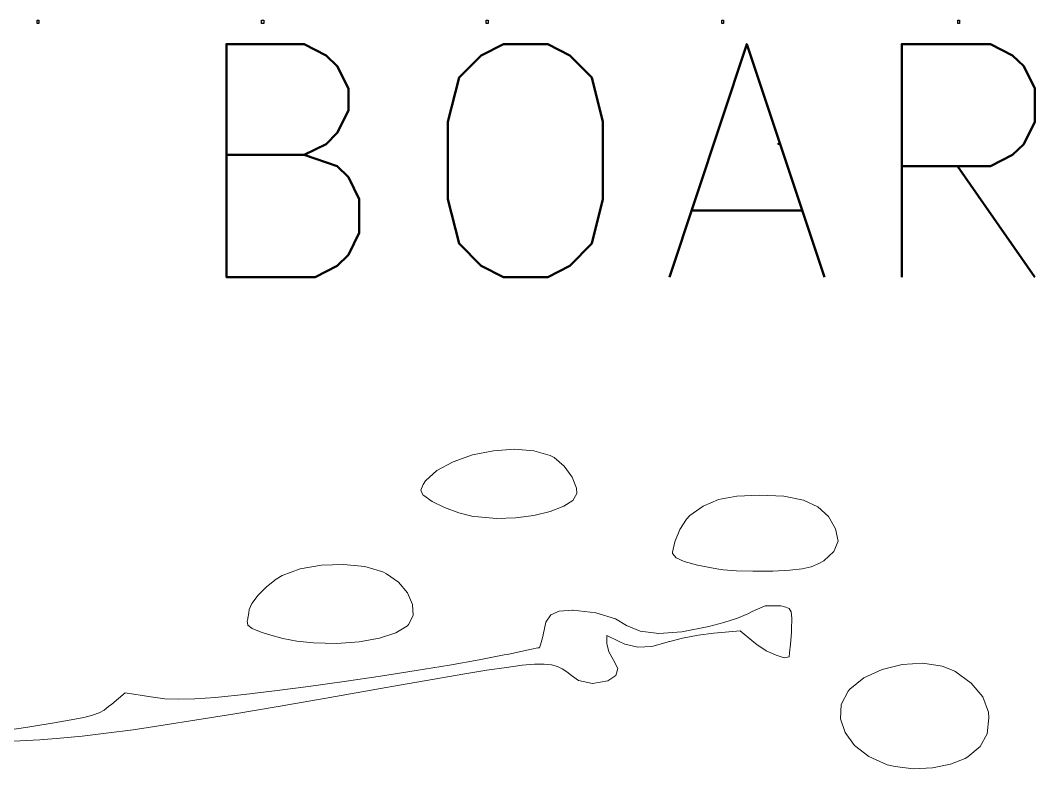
# Model space of a CAD drawing. Header units: millimetres. Extents: x -139 to 75, y -28 to 93.
# Drawn here: x -119.56 to -110.83, y -19.6 to -13.17 of the extents above; entities that cross this region are included whole.
import ezdxf

# ---------------------------------------------------------------- set-up
doc = ezdxf.new("R2010")
doc.units = ezdxf.units.MM
doc.header["$MEASUREMENT"] = 0
doc.header["$XCLIPFRAME"] = 0
doc.layers.add('Layer 1', color=7, linetype='Continuous')
picture_1 = doc.add_image_def('image104.jpg', size_in_pixel=(82, 144))
picture_2 = doc.add_image_def('image105.jpg', size_in_pixel=(96, 144))
picture_3 = doc.add_image_def('image106.jpg', size_in_pixel=(96, 144))
picture_4 = doc.add_image_def('image107.jpg', size_in_pixel=(47, 68))
picture_5 = doc.add_image_def('image108.jpg', size_in_pixel=(82, 144))
picture_6 = doc.add_image_def('image109.jpg', size_in_pixel=(82, 144))

msp = doc.modelspace()

# ---------------------------------------------------------------- linework, layer by layer
at = {"layer": 'Layer 1', "color": 136, "lineweight": 50}
for points, knots in [([(-117.1142, -14.3249), (-117.1142, -14.3249), (-116.8297, -14.4214), (-116.8297, -14.4214), (-116.8297, -14.4214), (-116.8297, -14.4214), (-116.7332, -14.5154), (-116.7332, -14.5154), (-116.7332, -14.5154), (-116.7332, -14.5154), (-116.6392, -14.7059), (-116.6392, -14.7059), (-116.6392, -14.7059), (-116.6392, -14.7059), (-116.6392, -14.9929), (-116.6392, -14.9929), (-116.6392, -14.9929), (-116.6392, -14.9929), (-116.7332, -15.1834), (-116.7332, -15.1834), (-116.7332, -15.1834), (-116.7332, -15.1834), (-116.8297, -15.2774), (-116.8297, -15.2774), (-116.8297, -15.2774), (-116.8297, -15.2774), (-117.0202, -15.3739), (-117.0202, -15.3739), (-117.0202, -15.3739), (-117.0202, -15.3739), (-117.7822, -15.3739), (-117.7822, -15.3739), (-117.7822, -15.3739), (-117.7822, -15.3739), (-117.7822, -13.3724), (-117.7822, -13.3724), (-117.7822, -13.3724), (-117.7822, -13.3724), (-117.1142, -13.3724), (-117.1142, -13.3724), (-117.1142, -13.3724), (-117.1142, -13.3724), (-116.9237, -13.4689), (-116.9237, -13.4689), (-116.9237, -13.4689), (-116.9237, -13.4689), (-116.8297, -13.5629), (-116.8297, -13.5629), (-116.8297, -13.5629), (-116.8297, -13.5629), (-116.7332, -13.7534), (-116.7332, -13.7534), (-116.7332, -13.7534), (-116.7332, -13.7534), (-116.7332, -13.9439), (-116.7332, -13.9439), (-116.7332, -13.9439), (-116.7332, -13.9439), (-116.8297, -14.1344), (-116.8297, -14.1344), (-116.8297, -14.1344), (-116.8297, -14.1344), (-116.9237, -14.2309), (-116.9237, -14.2309), (-116.9237, -14.2309), (-116.9237, -14.2309), (-117.1142, -14.3249), (-117.1142, -14.3249), (-117.1142, -14.3249), (-117.1142, -14.3249), (-117.7822, -14.3249), (-117.7822, -14.3249)], [0, 0, 0, 0, 0.052632, 0.052632, 0.052632, 0.052632, 0.105263, 0.105263, 0.105263, 0.105263, 0.157895, 0.157895, 0.157895, 0.157895, 0.210526, 0.210526, 0.210526, 0.210526, 0.263158, 0.263158, 0.263158, 0.263158, 0.315789, 0.315789, 0.315789, 0.315789, 0.368421, 0.368421, 0.368421, 0.368421, 0.421053, 0.421053, 0.421053, 0.421053, 0.473684, 0.473684, 0.473684, 0.473684, 0.526316, 0.526316, 0.526316, 0.526316, 0.578947, 0.578947, 0.578947, 0.578947, 0.631579, 0.631579, 0.631579, 0.631579, 0.684211, 0.684211, 0.684211, 0.684211, 0.736842, 0.736842, 0.736842, 0.736842, 0.789474, 0.789474, 0.789474, 0.789474, 0.842105, 0.842105, 0.842105, 0.842105, 0.894737, 0.894737, 0.894737, 0.894737, 1, 1, 1, 1]), ([(-115.3997, -13.3724), (-115.3997, -13.3724), (-115.0187, -13.3724), (-115.0187, -13.3724), (-115.0187, -13.3724), (-115.0187, -13.3724), (-114.8282, -13.4689), (-114.8282, -13.4689), (-114.8282, -13.4689), (-114.8282, -13.4689), (-114.6403, -13.6594), (-114.6403, -13.6594), (-114.6403, -13.6594), (-114.6403, -13.6594), (-114.5437, -14.0404), (-114.5437, -14.0404), (-114.5437, -14.0404), (-114.5437, -14.0404), (-114.5437, -14.7059), (-114.5437, -14.7059), (-114.5437, -14.7059), (-114.5437, -14.7059), (-114.6403, -15.0869), (-114.6403, -15.0869), (-114.6403, -15.0869), (-114.6403, -15.0869), (-114.8282, -15.2774), (-114.8282, -15.2774), (-114.8282, -15.2774), (-114.8282, -15.2774), (-115.0187, -15.3739), (-115.0187, -15.3739), (-115.0187, -15.3739), (-115.0187, -15.3739), (-115.3997, -15.3739), (-115.3997, -15.3739), (-115.3997, -15.3739), (-115.3997, -15.3739), (-115.5902, -15.2774), (-115.5902, -15.2774), (-115.5902, -15.2774), (-115.5902, -15.2774), (-115.7807, -15.0869), (-115.7807, -15.0869), (-115.7807, -15.0869), (-115.7807, -15.0869), (-115.8772, -14.7059), (-115.8772, -14.7059), (-115.8772, -14.7059), (-115.8772, -14.7059), (-115.8772, -14.0404), (-115.8772, -14.0404), (-115.8772, -14.0404), (-115.8772, -14.0404), (-115.7807, -13.6594), (-115.7807, -13.6594), (-115.7807, -13.6594), (-115.7807, -13.6594), (-115.5902, -13.4689), (-115.5902, -13.4689), (-115.5902, -13.4689), (-115.5902, -13.4689), (-115.3997, -13.3724), (-115.3997, -13.3724)], [0, 0, 0, 0, 0.058824, 0.058824, 0.058824, 0.058824, 0.117647, 0.117647, 0.117647, 0.117647, 0.176471, 0.176471, 0.176471, 0.176471, 0.235294, 0.235294, 0.235294, 0.235294, 0.294118, 0.294118, 0.294118, 0.294118, 0.352941, 0.352941, 0.352941, 0.352941, 0.411765, 0.411765, 0.411765, 0.411765, 0.470588, 0.470588, 0.470588, 0.470588, 0.529412, 0.529412, 0.529412, 0.529412, 0.588235, 0.588235, 0.588235, 0.588235, 0.647059, 0.647059, 0.647059, 0.647059, 0.705882, 0.705882, 0.705882, 0.705882, 0.764706, 0.764706, 0.764706, 0.764706, 0.823529, 0.823529, 0.823529, 0.823529, 0.882353, 0.882353, 0.882353, 0.882353, 1, 1, 1, 1]), ([(-113.9722, -15.3739), (-113.9722, -15.3739), (-113.3068, -13.3724), (-113.3068, -13.3724), (-113.3068, -13.3724), (-113.3068, -13.3724), (-112.6387, -15.3739), (-112.6387, -15.3739)], [0, 0, 0, 0, 0.333333, 0.333333, 0.333333, 0.333333, 1, 1, 1, 1]), ([(-111.9734, -15.3739), (-111.9734, -15.3739), (-111.9734, -13.3724), (-111.9734, -13.3724), (-111.9734, -13.3724), (-111.9734, -13.3724), (-111.2114, -13.3724), (-111.2114, -13.3724), (-111.2114, -13.3724), (-111.2114, -13.3724), (-111.0209, -13.4689), (-111.0209, -13.4689), (-111.0209, -13.4689), (-111.0209, -13.4689), (-110.9243, -13.5629), (-110.9243, -13.5629), (-110.9243, -13.5629), (-110.9243, -13.5629), (-110.8304, -13.7534), (-110.8304, -13.7534), (-110.8304, -13.7534), (-110.8304, -13.7534), (-110.8304, -14.0404), (-110.8304, -14.0404), (-110.8304, -14.0404), (-110.8304, -14.0404), (-110.9243, -14.2309), (-110.9243, -14.2309), (-110.9243, -14.2309), (-110.9243, -14.2309), (-111.0209, -14.3249), (-111.0209, -14.3249), (-111.0209, -14.3249), (-111.0209, -14.3249), (-111.2114, -14.4214), (-111.2114, -14.4214), (-111.2114, -14.4214), (-111.2114, -14.4214), (-111.9734, -14.4214), (-111.9734, -14.4214)], [0, 0, 0, 0, 0.090909, 0.090909, 0.090909, 0.090909, 0.181818, 0.181818, 0.181818, 0.181818, 0.272727, 0.272727, 0.272727, 0.272727, 0.363636, 0.363636, 0.363636, 0.363636, 0.454545, 0.454545, 0.454545, 0.454545, 0.545455, 0.545455, 0.545455, 0.545455, 0.636364, 0.636364, 0.636364, 0.636364, 0.727273, 0.727273, 0.727273, 0.727273, 0.818182, 0.818182, 0.818182, 0.818182, 1, 1, 1, 1]), ([(-117.1142, -14.3249), (-117.1142, -14.3249), (-117.1142, -14.3249), (-117.1142, -14.3249), (-117.1142, -14.3249), (-117.1142, -14.3249), (-117.1142, -14.3249), (-117.1142, -14.3249)], [0, 0, 0, 0, 0.333333, 0.333333, 0.333333, 0.333333, 1, 1, 1, 1]), ([(-113.7817, -14.8024), (-113.7817, -14.8024), (-113.7817, -14.8024), (-113.7817, -14.8024), (-113.7817, -14.8024), (-113.7817, -14.8024), (-113.7817, -14.8024), (-113.7817, -14.8024)], [0, 0, 0, 0, 0.333333, 0.333333, 0.333333, 0.333333, 1, 1, 1, 1]), ([(-113.9722, -15.3739), (-113.9722, -15.3739), (-113.9722, -15.3739), (-113.9722, -15.3739), (-113.9722, -15.3739), (-113.9722, -15.3739), (-113.9722, -15.3739), (-113.9722, -15.3739)], [0, 0, 0, 0, 0.333333, 0.333333, 0.333333, 0.333333, 1, 1, 1, 1]), ([(-111.9734, -15.3739), (-111.9734, -15.3739), (-111.9734, -15.3739), (-111.9734, -15.3739), (-111.9734, -15.3739), (-111.9734, -15.3739), (-111.9734, -15.3739), (-111.9734, -15.3739)], [0, 0, 0, 0, 0.333333, 0.333333, 0.333333, 0.333333, 1, 1, 1, 1]), ([(-110.8304, -15.3739), (-110.8304, -15.3739), (-110.8304, -15.3739), (-110.8304, -15.3739), (-110.8304, -15.3739), (-110.8304, -15.3739), (-110.8304, -15.3739), (-110.8304, -15.3739)], [0, 0, 0, 0, 0.333333, 0.333333, 0.333333, 0.333333, 1, 1, 1, 1])]:
    msp.add_open_spline(points, degree=3, knots=knots, dxfattribs=at)
for points in [[(-110.8304, -15.3739), (-110.8304, -15.3739), (-111.4958, -14.4214), (-111.4958, -14.4214)], [(-113.7817, -14.8024), (-113.7817, -14.8024), (-112.8292, -14.8024), (-112.8292, -14.8024)]]:
    msp.add_open_spline(points, degree=3, dxfattribs=at)
at = {"layer": 'Layer 1', "color": 136, "lineweight": 0}
for points, knots in [([(-115.1381, -16.8674), (-115.1381, -16.8674), (-114.9984, -16.9081), (-114.9984, -16.9081), (-114.9984, -16.9081), (-114.9984, -16.9081), (-114.9628, -16.9258), (-114.9628, -16.9258), (-114.9628, -16.9258), (-114.9628, -16.9258), (-114.8765, -16.9995), (-114.8765, -16.9995), (-114.8765, -16.9995), (-114.8765, -16.9995), (-114.8079, -17.0935), (-114.8079, -17.0935), (-114.8079, -17.0935), (-114.8079, -17.0935), (-114.7723, -17.19), (-114.7723, -17.19), (-114.7723, -17.19), (-114.7723, -17.19), (-114.7698, -17.2357), (-114.7698, -17.2357), (-114.7698, -17.2357), (-114.7698, -17.2357), (-114.8028, -17.2941), (-114.8028, -17.2941), (-114.8028, -17.2941), (-114.8028, -17.2941), (-114.8816, -17.3449), (-114.8816, -17.3449), (-114.8816, -17.3449), (-114.8816, -17.3449), (-114.9984, -17.3907), (-114.9984, -17.3907), (-114.9984, -17.3907), (-114.9984, -17.3907), (-115.1381, -17.4237), (-115.1381, -17.4237), (-115.1381, -17.4237), (-115.1381, -17.4237), (-115.2956, -17.444), (-115.2956, -17.444), (-115.2956, -17.444), (-115.2956, -17.444), (-115.4607, -17.4491), (-115.4607, -17.4491), (-115.4607, -17.4491), (-115.4607, -17.4491), (-115.6182, -17.4364), (-115.6182, -17.4364), (-115.6182, -17.4364), (-115.6182, -17.4364), (-115.6588, -17.4313), (-115.6588, -17.4313), (-115.6588, -17.4313), (-115.6588, -17.4313), (-115.7833, -17.4008), (-115.7833, -17.4008), (-115.7833, -17.4008), (-115.7833, -17.4008), (-115.9052, -17.3551), (-115.9052, -17.3551), (-115.9052, -17.3551), (-115.9052, -17.3551), (-116.0119, -17.3043), (-116.0119, -17.3043), (-116.0119, -17.3043), (-116.0119, -17.3043), (-116.083, -17.2535), (-116.083, -17.2535), (-116.083, -17.2535), (-116.083, -17.2535), (-116.0931, -17.2459), (-116.0931, -17.2459), (-116.0931, -17.2459), (-116.0931, -17.2459), (-116.1109, -17.2052), (-116.1109, -17.2052), (-116.1109, -17.2052), (-116.1109, -17.2052), (-116.0906, -17.157), (-116.0906, -17.157), (-116.0906, -17.157), (-116.0906, -17.157), (-116.0703, -17.1265), (-116.0703, -17.1265), (-116.0703, -17.1265), (-116.0703, -17.1265), (-115.9712, -17.0376), (-115.9712, -17.0376), (-115.9712, -17.0376), (-115.9712, -17.0376), (-115.8315, -16.9614), (-115.8315, -16.9614), (-115.8315, -16.9614), (-115.8315, -16.9614), (-115.6664, -16.903), (-115.6664, -16.903), (-115.6664, -16.903), (-115.6664, -16.903), (-115.4861, -16.8674), (-115.4861, -16.8674), (-115.4861, -16.8674), (-115.4861, -16.8674), (-115.3057, -16.8547), (-115.3057, -16.8547), (-115.3057, -16.8547), (-115.3057, -16.8547), (-115.1381, -16.8674), (-115.1381, -16.8674)], [0, 0, 0, 0, 0.034483, 0.034483, 0.034483, 0.034483, 0.068966, 0.068966, 0.068966, 0.068966, 0.103448, 0.103448, 0.103448, 0.103448, 0.137931, 0.137931, 0.137931, 0.137931, 0.172414, 0.172414, 0.172414, 0.172414, 0.206897, 0.206897, 0.206897, 0.206897, 0.241379, 0.241379, 0.241379, 0.241379, 0.275862, 0.275862, 0.275862, 0.275862, 0.310345, 0.310345, 0.310345, 0.310345, 0.344828, 0.344828, 0.344828, 0.344828, 0.37931, 0.37931, 0.37931, 0.37931, 0.413793, 0.413793, 0.413793, 0.413793, 0.448276, 0.448276, 0.448276, 0.448276, 0.482759, 0.482759, 0.482759, 0.482759, 0.517241, 0.517241, 0.517241, 0.517241, 0.551724, 0.551724, 0.551724, 0.551724, 0.586207, 0.586207, 0.586207, 0.586207, 0.62069, 0.62069, 0.62069, 0.62069, 0.655172, 0.655172, 0.655172, 0.655172, 0.689655, 0.689655, 0.689655, 0.689655, 0.724138, 0.724138, 0.724138, 0.724138, 0.758621, 0.758621, 0.758621, 0.758621, 0.793103, 0.793103, 0.793103, 0.793103, 0.827586, 0.827586, 0.827586, 0.827586, 0.862069, 0.862069, 0.862069, 0.862069, 0.896552, 0.896552, 0.896552, 0.896552, 0.931034, 0.931034, 0.931034, 0.931034, 1, 1, 1, 1]), ([(-112.9867, -17.2586), (-112.9867, -17.2586), (-112.8191, -17.2916), (-112.8191, -17.2916), (-112.8191, -17.2916), (-112.8191, -17.2916), (-112.6946, -17.35), (-112.6946, -17.35), (-112.6946, -17.35), (-112.6946, -17.35), (-112.6032, -17.4338), (-112.6032, -17.4338), (-112.6032, -17.4338), (-112.6032, -17.4338), (-112.5448, -17.538), (-112.5448, -17.538), (-112.5448, -17.538), (-112.5448, -17.538), (-112.5219, -17.6447), (-112.5219, -17.6447), (-112.5219, -17.6447), (-112.5219, -17.6447), (-112.5575, -17.7336), (-112.5575, -17.7336), (-112.5575, -17.7336), (-112.5575, -17.7336), (-112.6438, -17.8123), (-112.6438, -17.8123), (-112.6438, -17.8123), (-112.6438, -17.8123), (-112.687, -17.8377), (-112.687, -17.8377), (-112.687, -17.8377), (-112.687, -17.8377), (-112.753, -17.8656), (-112.753, -17.8656), (-112.753, -17.8656), (-112.753, -17.8656), (-112.8318, -17.8834), (-112.8318, -17.8834), (-112.8318, -17.8834), (-112.8318, -17.8834), (-112.9359, -17.8936), (-112.9359, -17.8936), (-112.9359, -17.8936), (-112.9359, -17.8936), (-113.0832, -17.9012), (-113.0832, -17.9012), (-113.0832, -17.9012), (-113.0832, -17.9012), (-113.1112, -17.9012), (-113.1112, -17.9012), (-113.1112, -17.9012), (-113.1112, -17.9012), (-113.256, -17.9012), (-113.256, -17.9012), (-113.256, -17.9012), (-113.256, -17.9012), (-113.3957, -17.8987), (-113.3957, -17.8987), (-113.3957, -17.8987), (-113.3957, -17.8987), (-113.51, -17.891), (-113.51, -17.891), (-113.51, -17.891), (-113.51, -17.891), (-113.5633, -17.8834), (-113.5633, -17.8834), (-113.5633, -17.8834), (-113.5633, -17.8834), (-113.7309, -17.8504), (-113.7309, -17.8504), (-113.7309, -17.8504), (-113.7309, -17.8504), (-113.8452, -17.8199), (-113.8452, -17.8199), (-113.8452, -17.8199), (-113.8452, -17.8199), (-113.9138, -17.7869), (-113.9138, -17.7869), (-113.9138, -17.7869), (-113.9138, -17.7869), (-113.9443, -17.7513), (-113.9443, -17.7513), (-113.9443, -17.7513), (-113.9443, -17.7513), (-113.9443, -17.7386), (-113.9443, -17.7386), (-113.9443, -17.7386), (-113.9443, -17.7386), (-113.9265, -17.6497), (-113.9265, -17.6497), (-113.9265, -17.6497), (-113.9265, -17.6497), (-113.8833, -17.5456), (-113.8833, -17.5456), (-113.8833, -17.5456), (-113.8833, -17.5456), (-113.8249, -17.4567), (-113.8249, -17.4567), (-113.8249, -17.4567), (-113.8249, -17.4567), (-113.797, -17.4237), (-113.797, -17.4237), (-113.797, -17.4237), (-113.797, -17.4237), (-113.6827, -17.3424), (-113.6827, -17.3424), (-113.6827, -17.3424), (-113.6827, -17.3424), (-113.5506, -17.2865), (-113.5506, -17.2865), (-113.5506, -17.2865), (-113.5506, -17.2865), (-113.3931, -17.2586), (-113.3931, -17.2586), (-113.3931, -17.2586), (-113.3931, -17.2586), (-113.1975, -17.2484), (-113.1975, -17.2484), (-113.1975, -17.2484), (-113.1975, -17.2484), (-112.9867, -17.2586), (-112.9867, -17.2586)], [0, 0, 0, 0, 0.03125, 0.03125, 0.03125, 0.03125, 0.0625, 0.0625, 0.0625, 0.0625, 0.09375, 0.09375, 0.09375, 0.09375, 0.125, 0.125, 0.125, 0.125, 0.15625, 0.15625, 0.15625, 0.15625, 0.1875, 0.1875, 0.1875, 0.1875, 0.21875, 0.21875, 0.21875, 0.21875, 0.25, 0.25, 0.25, 0.25, 0.28125, 0.28125, 0.28125, 0.28125, 0.3125, 0.3125, 0.3125, 0.3125, 0.34375, 0.34375, 0.34375, 0.34375, 0.375, 0.375, 0.375, 0.375, 0.40625, 0.40625, 0.40625, 0.40625, 0.4375, 0.4375, 0.4375, 0.4375, 0.46875, 0.46875, 0.46875, 0.46875, 0.5, 0.5, 0.5, 0.5, 0.53125, 0.53125, 0.53125, 0.53125, 0.5625, 0.5625, 0.5625, 0.5625, 0.59375, 0.59375, 0.59375, 0.59375, 0.625, 0.625, 0.625, 0.625, 0.65625, 0.65625, 0.65625, 0.65625, 0.6875, 0.6875, 0.6875, 0.6875, 0.71875, 0.71875, 0.71875, 0.71875, 0.75, 0.75, 0.75, 0.75, 0.78125, 0.78125, 0.78125, 0.78125, 0.8125, 0.8125, 0.8125, 0.8125, 0.84375, 0.84375, 0.84375, 0.84375, 0.875, 0.875, 0.875, 0.875, 0.90625, 0.90625, 0.90625, 0.90625, 0.9375, 0.9375, 0.9375, 0.9375, 1, 1, 1, 1]), ([(-116.591, -17.8631), (-116.591, -17.8631), (-116.436, -17.9088), (-116.436, -17.9088), (-116.436, -17.9088), (-116.436, -17.9088), (-116.4056, -17.9241), (-116.4056, -17.9241), (-116.4056, -17.9241), (-116.4056, -17.9241), (-116.3014, -17.9977), (-116.3014, -17.9977), (-116.3014, -17.9977), (-116.3014, -17.9977), (-116.2252, -18.0892), (-116.2252, -18.0892), (-116.2252, -18.0892), (-116.2252, -18.0892), (-116.182, -18.1882), (-116.182, -18.1882), (-116.182, -18.1882), (-116.182, -18.1882), (-116.177, -18.2822), (-116.177, -18.2822), (-116.177, -18.2822), (-116.177, -18.2822), (-116.2151, -18.3609), (-116.2151, -18.3609), (-116.2151, -18.3609), (-116.2151, -18.3609), (-116.2252, -18.3711), (-116.2252, -18.3711), (-116.2252, -18.3711), (-116.2252, -18.3711), (-116.3243, -18.4321), (-116.3243, -18.4321), (-116.3243, -18.4321), (-116.3243, -18.4321), (-116.4665, -18.4778), (-116.4665, -18.4778), (-116.4665, -18.4778), (-116.4665, -18.4778), (-116.6392, -18.5108), (-116.6392, -18.5108), (-116.6392, -18.5108), (-116.6392, -18.5108), (-116.8323, -18.5235), (-116.8323, -18.5235), (-116.8323, -18.5235), (-116.8323, -18.5235), (-117.0329, -18.5184), (-117.0329, -18.5184), (-117.0329, -18.5184), (-117.0329, -18.5184), (-117.1777, -18.5032), (-117.1777, -18.5032), (-117.1777, -18.5032), (-117.1777, -18.5032), (-117.2971, -18.4803), (-117.2971, -18.4803), (-117.2971, -18.4803), (-117.2971, -18.4803), (-117.4216, -18.4473), (-117.4216, -18.4473), (-117.4216, -18.4473), (-117.4216, -18.4473), (-117.4825, -18.427), (-117.4825, -18.427), (-117.4825, -18.427), (-117.4825, -18.427), (-117.5613, -18.394), (-117.5613, -18.394), (-117.5613, -18.394), (-117.5613, -18.394), (-117.5994, -18.366), (-117.5994, -18.366), (-117.5994, -18.366), (-117.5994, -18.366), (-117.6044, -18.3305), (-117.6044, -18.3305), (-117.6044, -18.3305), (-117.6044, -18.3305), (-117.6019, -18.3228), (-117.6019, -18.3228), (-117.6019, -18.3228), (-117.6019, -18.3228), (-117.5892, -18.2593), (-117.5892, -18.2593), (-117.5892, -18.2593), (-117.5892, -18.2593), (-117.5867, -18.2314), (-117.5867, -18.2314), (-117.5867, -18.2314), (-117.5867, -18.2314), (-117.5638, -18.1806), (-117.5638, -18.1806), (-117.5638, -18.1806), (-117.5638, -18.1806), (-117.5105, -18.1095), (-117.5105, -18.1095), (-117.5105, -18.1095), (-117.5105, -18.1095), (-117.4368, -18.0358), (-117.4368, -18.0358), (-117.4368, -18.0358), (-117.4368, -18.0358), (-117.3555, -17.9723), (-117.3555, -17.9723), (-117.3555, -17.9723), (-117.3555, -17.9723), (-117.3022, -17.9393), (-117.3022, -17.9393), (-117.3022, -17.9393), (-117.3022, -17.9393), (-117.1472, -17.8834), (-117.1472, -17.8834), (-117.1472, -17.8834), (-117.1472, -17.8834), (-116.9644, -17.8504), (-116.9644, -17.8504), (-116.9644, -17.8504), (-116.9644, -17.8504), (-116.7739, -17.8453), (-116.7739, -17.8453), (-116.7739, -17.8453), (-116.7739, -17.8453), (-116.591, -17.8631), (-116.591, -17.8631)], [0, 0, 0, 0, 0.030303, 0.030303, 0.030303, 0.030303, 0.060606, 0.060606, 0.060606, 0.060606, 0.090909, 0.090909, 0.090909, 0.090909, 0.121212, 0.121212, 0.121212, 0.121212, 0.151515, 0.151515, 0.151515, 0.151515, 0.181818, 0.181818, 0.181818, 0.181818, 0.212121, 0.212121, 0.212121, 0.212121, 0.242424, 0.242424, 0.242424, 0.242424, 0.272727, 0.272727, 0.272727, 0.272727, 0.30303, 0.30303, 0.30303, 0.30303, 0.333333, 0.333333, 0.333333, 0.333333, 0.363636, 0.363636, 0.363636, 0.363636, 0.393939, 0.393939, 0.393939, 0.393939, 0.424242, 0.424242, 0.424242, 0.424242, 0.454545, 0.454545, 0.454545, 0.454545, 0.484848, 0.484848, 0.484848, 0.484848, 0.515152, 0.515152, 0.515152, 0.515152, 0.545455, 0.545455, 0.545455, 0.545455, 0.575758, 0.575758, 0.575758, 0.575758, 0.606061, 0.606061, 0.606061, 0.606061, 0.636364, 0.636364, 0.636364, 0.636364, 0.666667, 0.666667, 0.666667, 0.666667, 0.69697, 0.69697, 0.69697, 0.69697, 0.727273, 0.727273, 0.727273, 0.727273, 0.757576, 0.757576, 0.757576, 0.757576, 0.787879, 0.787879, 0.787879, 0.787879, 0.818182, 0.818182, 0.818182, 0.818182, 0.848485, 0.848485, 0.848485, 0.848485, 0.878788, 0.878788, 0.878788, 0.878788, 0.909091, 0.909091, 0.909091, 0.909091, 0.939394, 0.939394, 0.939394, 0.939394, 1, 1, 1, 1]), ([(-112.9715, -18.2111), (-112.9715, -18.2111), (-112.941, -18.2238), (-112.941, -18.2238), (-112.941, -18.2238), (-112.941, -18.2238), (-112.9258, -18.2517), (-112.9258, -18.2517), (-112.9258, -18.2517), (-112.9258, -18.2517), (-112.9207, -18.3076), (-112.9207, -18.3076), (-112.9207, -18.3076), (-112.9207, -18.3076), (-112.9232, -18.4041), (-112.9232, -18.4041), (-112.9232, -18.4041), (-112.9232, -18.4041), (-112.9232, -18.4295), (-112.9232, -18.4295), (-112.9232, -18.4295), (-112.9232, -18.4295), (-112.9308, -18.5286), (-112.9308, -18.5286), (-112.9308, -18.5286), (-112.9308, -18.5286), (-112.9385, -18.6048), (-112.9385, -18.6048), (-112.9385, -18.6048), (-112.9385, -18.6048), (-112.9435, -18.6403), (-112.9435, -18.6403), (-112.9435, -18.6403), (-112.9435, -18.6403), (-112.9435, -18.6403), (-112.9435, -18.6403), (-112.9435, -18.6403), (-112.9435, -18.6403), (-112.9842, -18.648), (-112.9842, -18.648), (-112.9842, -18.648), (-112.9842, -18.648), (-113.0528, -18.6251), (-113.0528, -18.6251), (-113.0528, -18.6251), (-113.0528, -18.6251), (-113.1391, -18.587), (-113.1391, -18.587), (-113.1391, -18.587), (-113.1391, -18.587), (-113.2204, -18.5337), (-113.2204, -18.5337), (-113.2204, -18.5337), (-113.2204, -18.5337), (-113.2458, -18.5133), (-113.2458, -18.5133), (-113.2458, -18.5133), (-113.2458, -18.5133), (-113.3626, -18.4143), (-113.3626, -18.4143), (-113.3626, -18.4143), (-113.3626, -18.4143), (-113.5912, -18.4346), (-113.5912, -18.4346), (-113.5912, -18.4346), (-113.5912, -18.4346), (-113.7259, -18.4524), (-113.7259, -18.4524), (-113.7259, -18.4524), (-113.7259, -18.4524), (-113.8605, -18.4778), (-113.8605, -18.4778), (-113.8605, -18.4778), (-113.8605, -18.4778), (-113.9697, -18.5057), (-113.9697, -18.5057), (-113.9697, -18.5057), (-113.9697, -18.5057), (-113.9722, -18.5083), (-113.9722, -18.5083), (-113.9722, -18.5083), (-113.9722, -18.5083), (-114.1221, -18.5489), (-114.1221, -18.5489), (-114.1221, -18.5489), (-114.1221, -18.5489), (-114.244, -18.5565), (-114.244, -18.5565), (-114.244, -18.5565), (-114.244, -18.5565), (-114.3558, -18.5311), (-114.3558, -18.5311), (-114.3558, -18.5311), (-114.3558, -18.5311), (-114.404, -18.5083), (-114.404, -18.5083), (-114.404, -18.5083), (-114.404, -18.5083), (-114.5107, -18.4549), (-114.5107, -18.4549), (-114.5107, -18.4549), (-114.5107, -18.4549), (-114.5107, -18.5235), (-114.5107, -18.5235), (-114.5107, -18.5235), (-114.5107, -18.5235), (-114.4929, -18.5972), (-114.4929, -18.5972), (-114.4929, -18.5972), (-114.4929, -18.5972), (-114.4548, -18.6632), (-114.4548, -18.6632), (-114.4548, -18.6632), (-114.4548, -18.6632), (-114.4167, -18.7394), (-114.4167, -18.7394), (-114.4167, -18.7394), (-114.4167, -18.7394), (-114.432, -18.8004), (-114.432, -18.8004), (-114.432, -18.8004), (-114.432, -18.8004), (-114.5006, -18.8461), (-114.5006, -18.8461), (-114.5006, -18.8461), (-114.5006, -18.8461), (-114.6326, -18.8689), (-114.6326, -18.8689), (-114.6326, -18.8689), (-114.6326, -18.8689), (-114.7546, -18.841), (-114.7546, -18.841), (-114.7546, -18.841), (-114.7546, -18.841), (-114.8155, -18.8004), (-114.8155, -18.8004), (-114.8155, -18.8004), (-114.8155, -18.8004), (-114.8536, -18.7673), (-114.8536, -18.7673), (-114.8536, -18.7673), (-114.8536, -18.7673), (-114.8943, -18.7419), (-114.8943, -18.7419), (-114.8943, -18.7419), (-114.8943, -18.7419), (-114.9349, -18.7216), (-114.9349, -18.7216), (-114.9349, -18.7216), (-114.9349, -18.7216), (-114.9857, -18.7089), (-114.9857, -18.7089), (-114.9857, -18.7089), (-114.9857, -18.7089), (-115.0492, -18.7013), (-115.0492, -18.7013), (-115.0492, -18.7013), (-115.0492, -18.7013), (-115.133, -18.7013), (-115.133, -18.7013), (-115.133, -18.7013), (-115.133, -18.7013), (-115.2397, -18.7115), (-115.2397, -18.7115), (-115.2397, -18.7115), (-115.2397, -18.7115), (-115.3743, -18.7292), (-115.3743, -18.7292), (-115.3743, -18.7292), (-115.3743, -18.7292), (-115.542, -18.7521), (-115.542, -18.7521), (-115.542, -18.7521), (-115.542, -18.7521), (-115.7477, -18.7877), (-115.7477, -18.7877), (-115.7477, -18.7877), (-115.7477, -18.7877), (-115.9966, -18.8308), (-115.9966, -18.8308), (-115.9966, -18.8308), (-115.9966, -18.8308), (-116.2938, -18.8816), (-116.2938, -18.8816), (-116.2938, -18.8816), (-116.2938, -18.8816), (-116.4564, -18.9121), (-116.4564, -18.9121), (-116.4564, -18.9121), (-116.4564, -18.9121), (-116.9237, -18.9934), (-116.9237, -18.9934), (-116.9237, -18.9934), (-116.9237, -18.9934), (-117.3377, -19.0671), (-117.3377, -19.0671), (-117.3377, -19.0671), (-117.3377, -19.0671), (-117.7086, -19.128), (-117.7086, -19.128), (-117.7086, -19.128), (-117.7086, -19.128), (-118.0362, -19.1814), (-118.0362, -19.1814), (-118.0362, -19.1814), (-118.0362, -19.1814), (-118.3258, -19.2271), (-118.3258, -19.2271), (-118.3258, -19.2271), (-118.3258, -19.2271), (-118.5849, -19.2652), (-118.5849, -19.2652), (-118.5849, -19.2652), (-118.5849, -19.2652), (-118.816, -19.2957), (-118.816, -19.2957), (-118.816, -19.2957), (-118.816, -19.2957), (-119.0243, -19.3211), (-119.0243, -19.3211), (-119.0243, -19.3211), (-119.0243, -19.3211), (-119.2123, -19.3388), (-119.2123, -19.3388), (-119.2123, -19.3388), (-119.2123, -19.3388), (-119.3875, -19.3515), (-119.3875, -19.3515), (-119.3875, -19.3515), (-119.3875, -19.3515), (-119.5552, -19.3617), (-119.5552, -19.3617), (-119.5552, -19.3617), (-119.5552, -19.3617), (-119.7025, -19.3668), (-119.7025, -19.3668), (-119.7025, -19.3668), (-119.7025, -19.3668), (-119.8777, -19.3693), (-119.8777, -19.3693), (-119.8777, -19.3693), (-119.8777, -19.3693), (-120.0047, -19.3693), (-120.0047, -19.3693), (-120.0047, -19.3693), (-120.0047, -19.3693), (-120.0809, -19.3668), (-120.0809, -19.3668), (-120.0809, -19.3668), (-120.0809, -19.3668), (-120.1063, -19.3592), (-120.1063, -19.3592), (-120.1063, -19.3592), (-120.1063, -19.3592), (-120.0987, -19.3541), (-120.0987, -19.3541), (-120.0987, -19.3541), (-120.0987, -19.3541), (-120.0479, -19.3414), (-120.0479, -19.3414), (-120.0479, -19.3414), (-120.0479, -19.3414), (-119.9539, -19.3236), (-119.9539, -19.3236), (-119.9539, -19.3236), (-119.9539, -19.3236), (-119.8219, -19.2982), (-119.8219, -19.2982), (-119.8219, -19.2982), (-119.8219, -19.2982), (-119.6644, -19.2703), (-119.6644, -19.2703), (-119.6644, -19.2703), (-119.6644, -19.2703), (-119.4891, -19.2423), (-119.4891, -19.2423), (-119.4891, -19.2423), (-119.4891, -19.2423), (-119.4561, -19.2372), (-119.4561, -19.2372), (-119.4561, -19.2372), (-119.4561, -19.2372), (-119.2631, -19.2068), (-119.2631, -19.2068), (-119.2631, -19.2068), (-119.2631, -19.2068), (-119.1183, -19.1814), (-119.1183, -19.1814), (-119.1183, -19.1814), (-119.1183, -19.1814), (-119.0091, -19.161), (-119.0091, -19.161), (-119.0091, -19.161), (-119.0091, -19.161), (-118.9329, -19.1407), (-118.9329, -19.1407), (-118.9329, -19.1407), (-118.9329, -19.1407), (-118.877, -19.1204), (-118.877, -19.1204), (-118.877, -19.1204), (-118.877, -19.1204), (-118.8338, -19.0975), (-118.8338, -19.0975), (-118.8338, -19.0975), (-118.8338, -19.0975), (-118.7957, -19.0671), (-118.7957, -19.0671), (-118.7957, -19.0671), (-118.7957, -19.0671), (-118.7678, -19.0467), (-118.7678, -19.0467), (-118.7678, -19.0467), (-118.7678, -19.0467), (-118.6535, -18.9477), (-118.6535, -18.9477), (-118.6535, -18.9477), (-118.6535, -18.9477), (-118.4325, -18.9832), (-118.4325, -18.9832), (-118.4325, -18.9832), (-118.4325, -18.9832), (-118.3131, -18.9985), (-118.3131, -18.9985), (-118.3131, -18.9985), (-118.3131, -18.9985), (-118.1937, -19.0036), (-118.1937, -19.0036), (-118.1937, -19.0036), (-118.1937, -19.0036), (-118.054, -19.001), (-118.054, -19.001), (-118.054, -19.001), (-118.054, -19.001), (-117.8762, -18.9883), (-117.8762, -18.9883), (-117.8762, -18.9883), (-117.8762, -18.9883), (-117.8508, -18.9858), (-117.8508, -18.9858), (-117.8508, -18.9858), (-117.8508, -18.9858), (-117.6298, -18.9629), (-117.6298, -18.9629), (-117.6298, -18.9629), (-117.6298, -18.9629), (-117.3682, -18.9324), (-117.3682, -18.9324), (-117.3682, -18.9324), (-117.3682, -18.9324), (-117.0761, -18.8943), (-117.0761, -18.8943), (-117.0761, -18.8943), (-117.0761, -18.8943), (-116.7688, -18.8512), (-116.7688, -18.8512), (-116.7688, -18.8512), (-116.7688, -18.8512), (-116.4564, -18.8054), (-116.4564, -18.8054), (-116.4564, -18.8054), (-116.4564, -18.8054), (-116.1516, -18.7572), (-116.1516, -18.7572), (-116.1516, -18.7572), (-116.1516, -18.7572), (-115.8645, -18.7115), (-115.8645, -18.7115), (-115.8645, -18.7115), (-115.8645, -18.7115), (-115.608, -18.6657), (-115.608, -18.6657), (-115.608, -18.6657), (-115.608, -18.6657), (-115.3946, -18.6226), (-115.3946, -18.6226), (-115.3946, -18.6226), (-115.3946, -18.6226), (-115.3642, -18.6175), (-115.3642, -18.6175), (-115.3642, -18.6175), (-115.3642, -18.6175), (-115.2499, -18.5921), (-115.2499, -18.5921), (-115.2499, -18.5921), (-115.2499, -18.5921), (-115.1584, -18.5743), (-115.1584, -18.5743), (-115.1584, -18.5743), (-115.1584, -18.5743), (-115.1025, -18.5616), (-115.1025, -18.5616), (-115.1025, -18.5616), (-115.1025, -18.5616), (-115.0898, -18.5616), (-115.0898, -18.5616), (-115.0898, -18.5616), (-115.0898, -18.5616), (-115.0797, -18.5362), (-115.0797, -18.5362), (-115.0797, -18.5362), (-115.0797, -18.5362), (-115.0644, -18.4752), (-115.0644, -18.4752), (-115.0644, -18.4752), (-115.0644, -18.4752), (-115.0594, -18.4498), (-115.0594, -18.4498), (-115.0594, -18.4498), (-115.0594, -18.4498), (-115.034, -18.3406), (-115.034, -18.3406), (-115.034, -18.3406), (-115.034, -18.3406), (-114.9908, -18.2771), (-114.9908, -18.2771), (-114.9908, -18.2771), (-114.9908, -18.2771), (-114.9197, -18.2466), (-114.9197, -18.2466), (-114.9197, -18.2466), (-114.9197, -18.2466), (-114.8054, -18.239), (-114.8054, -18.239), (-114.8054, -18.239), (-114.8054, -18.239), (-114.8003, -18.239), (-114.8003, -18.239), (-114.8003, -18.239), (-114.8003, -18.239), (-114.6047, -18.2593), (-114.6047, -18.2593), (-114.6047, -18.2593), (-114.6047, -18.2593), (-114.4371, -18.3127), (-114.4371, -18.3127), (-114.4371, -18.3127), (-114.4371, -18.3127), (-114.3405, -18.3686), (-114.3405, -18.3686), (-114.3405, -18.3686), (-114.3405, -18.3686), (-114.2237, -18.4194), (-114.2237, -18.4194), (-114.2237, -18.4194), (-114.2237, -18.4194), (-114.0637, -18.4397), (-114.0637, -18.4397), (-114.0637, -18.4397), (-114.0637, -18.4397), (-113.8656, -18.4244), (-113.8656, -18.4244), (-113.8656, -18.4244), (-113.8656, -18.4244), (-113.6344, -18.3787), (-113.6344, -18.3787), (-113.6344, -18.3787), (-113.6344, -18.3787), (-113.5049, -18.3432), (-113.5049, -18.3432), (-113.5049, -18.3432), (-113.5049, -18.3432), (-113.388, -18.3051), (-113.388, -18.3051), (-113.388, -18.3051), (-113.388, -18.3051), (-113.2991, -18.2695), (-113.2991, -18.2695), (-113.2991, -18.2695), (-113.2991, -18.2695), (-113.261, -18.2492), (-113.261, -18.2492), (-113.261, -18.2492), (-113.261, -18.2492), (-113.1493, -18.2009), (-113.1493, -18.2009), (-113.1493, -18.2009), (-113.1493, -18.2009), (-113.0147, -18.2009), (-113.0147, -18.2009), (-113.0147, -18.2009), (-113.0147, -18.2009), (-112.9715, -18.2111), (-112.9715, -18.2111)], [0, 0, 0, 0, 0.008197, 0.008197, 0.008197, 0.008197, 0.016393, 0.016393, 0.016393, 0.016393, 0.02459, 0.02459, 0.02459, 0.02459, 0.032787, 0.032787, 0.032787, 0.032787, 0.040984, 0.040984, 0.040984, 0.040984, 0.04918, 0.04918, 0.04918, 0.04918, 0.057377, 0.057377, 0.057377, 0.057377, 0.065574, 0.065574, 0.065574, 0.065574, 0.07377, 0.07377, 0.07377, 0.07377, 0.081967, 0.081967, 0.081967, 0.081967, 0.090164, 0.090164, 0.090164, 0.090164, 0.098361, 0.098361, 0.098361, 0.098361, 0.106557, 0.106557, 0.106557, 0.106557, 0.114754, 0.114754, 0.114754, 0.114754, 0.122951, 0.122951, 0.122951, 0.122951, 0.131148, 0.131148, 0.131148, 0.131148, 0.139344, 0.139344, 0.139344, 0.139344, 0.147541, 0.147541, 0.147541, 0.147541, 0.155738, 0.155738, 0.155738, 0.155738, 0.163934, 0.163934, 0.163934, 0.163934, 0.172131, 0.172131, 0.172131, 0.172131, 0.180328, 0.180328, 0.180328, 0.180328, 0.188525, 0.188525, 0.188525, 0.188525, 0.196721, 0.196721, 0.196721, 0.196721, 0.204918, 0.204918, 0.204918, 0.204918, 0.213115, 0.213115, 0.213115, 0.213115, 0.221311, 0.221311, 0.221311, 0.221311, 0.229508, 0.229508, 0.229508, 0.229508, 0.237705, 0.237705, 0.237705, 0.237705, 0.245902, 0.245902, 0.245902, 0.245902, 0.254098, 0.254098, 0.254098, 0.254098, 0.262295, 0.262295, 0.262295, 0.262295, 0.270492, 0.270492, 0.270492, 0.270492, 0.278689, 0.278689, 0.278689, 0.278689, 0.286885, 0.286885, 0.286885, 0.286885, 0.295082, 0.295082, 0.295082, 0.295082, 0.303279, 0.303279, 0.303279, 0.303279, 0.311475, 0.311475, 0.311475, 0.311475, 0.319672, 0.319672, 0.319672, 0.319672, 0.327869, 0.327869, 0.327869, 0.327869, 0.336066, 0.336066, 0.336066, 0.336066, 0.344262, 0.344262, 0.344262, 0.344262, 0.352459, 0.352459, 0.352459, 0.352459, 0.360656, 0.360656, 0.360656, 0.360656, 0.368852, 0.368852, 0.368852, 0.368852, 0.377049, 0.377049, 0.377049, 0.377049, 0.385246, 0.385246, 0.385246, 0.385246, 0.393443, 0.393443, 0.393443, 0.393443, 0.401639, 0.401639, 0.401639, 0.401639, 0.409836, 0.409836, 0.409836, 0.409836, 0.418033, 0.418033, 0.418033, 0.418033, 0.42623, 0.42623, 0.42623, 0.42623, 0.434426, 0.434426, 0.434426, 0.434426, 0.442623, 0.442623, 0.442623, 0.442623, 0.45082, 0.45082, 0.45082, 0.45082, 0.459016, 0.459016, 0.459016, 0.459016, 0.467213, 0.467213, 0.467213, 0.467213, 0.47541, 0.47541, 0.47541, 0.47541, 0.483607, 0.483607, 0.483607, 0.483607, 0.491803, 0.491803, 0.491803, 0.491803, 0.5, 0.5, 0.5, 0.5, 0.508197, 0.508197, 0.508197, 0.508197, 0.516393, 0.516393, 0.516393, 0.516393, 0.52459, 0.52459, 0.52459, 0.52459, 0.532787, 0.532787, 0.532787, 0.532787, 0.540984, 0.540984, 0.540984, 0.540984, 0.54918, 0.54918, 0.54918, 0.54918, 0.557377, 0.557377, 0.557377, 0.557377, 0.565574, 0.565574, 0.565574, 0.565574, 0.57377, 0.57377, 0.57377, 0.57377, 0.581967, 0.581967, 0.581967, 0.581967, 0.590164, 0.590164, 0.590164, 0.590164, 0.598361, 0.598361, 0.598361, 0.598361, 0.606557, 0.606557, 0.606557, 0.606557, 0.614754, 0.614754, 0.614754, 0.614754, 0.622951, 0.622951, 0.622951, 0.622951, 0.631148, 0.631148, 0.631148, 0.631148, 0.639344, 0.639344, 0.639344, 0.639344, 0.647541, 0.647541, 0.647541, 0.647541, 0.655738, 0.655738, 0.655738, 0.655738, 0.663934, 0.663934, 0.663934, 0.663934, 0.672131, 0.672131, 0.672131, 0.672131, 0.680328, 0.680328, 0.680328, 0.680328, 0.688525, 0.688525, 0.688525, 0.688525, 0.696721, 0.696721, 0.696721, 0.696721, 0.704918, 0.704918, 0.704918, 0.704918, 0.713115, 0.713115, 0.713115, 0.713115, 0.721311, 0.721311, 0.721311, 0.721311, 0.729508, 0.729508, 0.729508, 0.729508, 0.737705, 0.737705, 0.737705, 0.737705, 0.745902, 0.745902, 0.745902, 0.745902, 0.754098, 0.754098, 0.754098, 0.754098, 0.762295, 0.762295, 0.762295, 0.762295, 0.770492, 0.770492, 0.770492, 0.770492, 0.778689, 0.778689, 0.778689, 0.778689, 0.786885, 0.786885, 0.786885, 0.786885, 0.795082, 0.795082, 0.795082, 0.795082, 0.803279, 0.803279, 0.803279, 0.803279, 0.811475, 0.811475, 0.811475, 0.811475, 0.819672, 0.819672, 0.819672, 0.819672, 0.827869, 0.827869, 0.827869, 0.827869, 0.836066, 0.836066, 0.836066, 0.836066, 0.844262, 0.844262, 0.844262, 0.844262, 0.852459, 0.852459, 0.852459, 0.852459, 0.860656, 0.860656, 0.860656, 0.860656, 0.868852, 0.868852, 0.868852, 0.868852, 0.877049, 0.877049, 0.877049, 0.877049, 0.885246, 0.885246, 0.885246, 0.885246, 0.893443, 0.893443, 0.893443, 0.893443, 0.901639, 0.901639, 0.901639, 0.901639, 0.909836, 0.909836, 0.909836, 0.909836, 0.918033, 0.918033, 0.918033, 0.918033, 0.92623, 0.92623, 0.92623, 0.92623, 0.934426, 0.934426, 0.934426, 0.934426, 0.942623, 0.942623, 0.942623, 0.942623, 0.95082, 0.95082, 0.95082, 0.95082, 0.959016, 0.959016, 0.959016, 0.959016, 0.967213, 0.967213, 0.967213, 0.967213, 0.97541, 0.97541, 0.97541, 0.97541, 0.983607, 0.983607, 0.983607, 0.983607, 1, 1, 1, 1]), ([(-111.6254, -18.7191), (-111.6254, -18.7191), (-111.5162, -18.7623), (-111.5162, -18.7623), (-111.5162, -18.7623), (-111.5162, -18.7623), (-111.3765, -18.8639), (-111.3765, -18.8639), (-111.3765, -18.8639), (-111.3765, -18.8639), (-111.2774, -18.9832), (-111.2774, -18.9832), (-111.2774, -18.9832), (-111.2774, -18.9832), (-111.2291, -19.1153), (-111.2291, -19.1153), (-111.2291, -19.1153), (-111.2291, -19.1153), (-111.2241, -19.1636), (-111.2241, -19.1636), (-111.2241, -19.1636), (-111.2241, -19.1636), (-111.2393, -19.3007), (-111.2393, -19.3007), (-111.2393, -19.3007), (-111.2393, -19.3007), (-111.3003, -19.41), (-111.3003, -19.41), (-111.3003, -19.41), (-111.3003, -19.41), (-111.4069, -19.4989), (-111.4069, -19.4989), (-111.4069, -19.4989), (-111.4069, -19.4989), (-111.4298, -19.5141), (-111.4298, -19.5141), (-111.4298, -19.5141), (-111.4298, -19.5141), (-111.5543, -19.5624), (-111.5543, -19.5624), (-111.5543, -19.5624), (-111.5543, -19.5624), (-111.7092, -19.5928), (-111.7092, -19.5928), (-111.7092, -19.5928), (-111.7092, -19.5928), (-111.8768, -19.6005), (-111.8768, -19.6005), (-111.8768, -19.6005), (-111.8768, -19.6005), (-112.0318, -19.5827), (-112.0318, -19.5827), (-112.0318, -19.5827), (-112.0318, -19.5827), (-112.1004, -19.5674), (-112.1004, -19.5674), (-112.1004, -19.5674), (-112.1004, -19.5674), (-112.2578, -19.4963), (-112.2578, -19.4963), (-112.2578, -19.4963), (-112.2578, -19.4963), (-112.3797, -19.3998), (-112.3797, -19.3998), (-112.3797, -19.3998), (-112.3797, -19.3998), (-112.4609, -19.2906), (-112.4609, -19.2906), (-112.4609, -19.2906), (-112.4609, -19.2906), (-112.5016, -19.1712), (-112.5016, -19.1712), (-112.5016, -19.1712), (-112.5016, -19.1712), (-112.494, -19.0493), (-112.494, -19.0493), (-112.494, -19.0493), (-112.494, -19.0493), (-112.4355, -18.935), (-112.4355, -18.935), (-112.4355, -18.935), (-112.4355, -18.935), (-112.4203, -18.9172), (-112.4203, -18.9172), (-112.4203, -18.9172), (-112.4203, -18.9172), (-112.301, -18.8181), (-112.301, -18.8181), (-112.301, -18.8181), (-112.301, -18.8181), (-112.1435, -18.747), (-112.1435, -18.747), (-112.1435, -18.747), (-112.1435, -18.747), (-111.9708, -18.7038), (-111.9708, -18.7038), (-111.9708, -18.7038), (-111.9708, -18.7038), (-111.793, -18.6937), (-111.793, -18.6937), (-111.793, -18.6937), (-111.793, -18.6937), (-111.6254, -18.7191), (-111.6254, -18.7191)], [0, 0, 0, 0, 0.037037, 0.037037, 0.037037, 0.037037, 0.074074, 0.074074, 0.074074, 0.074074, 0.111111, 0.111111, 0.111111, 0.111111, 0.148148, 0.148148, 0.148148, 0.148148, 0.185185, 0.185185, 0.185185, 0.185185, 0.222222, 0.222222, 0.222222, 0.222222, 0.259259, 0.259259, 0.259259, 0.259259, 0.296296, 0.296296, 0.296296, 0.296296, 0.333333, 0.333333, 0.333333, 0.333333, 0.37037, 0.37037, 0.37037, 0.37037, 0.407407, 0.407407, 0.407407, 0.407407, 0.444444, 0.444444, 0.444444, 0.444444, 0.481481, 0.481481, 0.481481, 0.481481, 0.518519, 0.518519, 0.518519, 0.518519, 0.555556, 0.555556, 0.555556, 0.555556, 0.592593, 0.592593, 0.592593, 0.592593, 0.62963, 0.62963, 0.62963, 0.62963, 0.666667, 0.666667, 0.666667, 0.666667, 0.703704, 0.703704, 0.703704, 0.703704, 0.740741, 0.740741, 0.740741, 0.740741, 0.777778, 0.777778, 0.777778, 0.777778, 0.814815, 0.814815, 0.814815, 0.814815, 0.851852, 0.851852, 0.851852, 0.851852, 0.888889, 0.888889, 0.888889, 0.888889, 0.925926, 0.925926, 0.925926, 0.925926, 1, 1, 1, 1])]:
    msp.add_open_spline(points, degree=3, knots=knots, dxfattribs=at)

# ---------------------------------------------------------------- pictures from other files: only their frames are drawn
at = {"layer": 'Layer 1', "color": 136}
image = msp.add_image(picture_1, insert=(-117.7822, -15.3739), size_in_units=(1.1389, 2), dxfattribs=at)
image.set_boundary_path([(-117.782, -15.374), (-116.639, -13.372)])
image.dxf.flags = 3
image = msp.add_image(picture_2, insert=(-115.8772, -15.3739), size_in_units=(1.3333, 2), dxfattribs=at)
image.set_boundary_path([(-115.877, -15.374), (-114.544, -13.372)])
image.dxf.flags = 3
image = msp.add_image(picture_3, insert=(-113.9722, -15.3739), size_in_units=(1.3333, 2), dxfattribs=at)
image.set_boundary_path([(-113.972, -15.374), (-112.639, -13.372)])
image.dxf.flags = 3
image = msp.add_image(picture_5, insert=(-111.9734, -15.3739), size_in_units=(1.1389, 2), dxfattribs=at)
image.set_boundary_path([(-111.973, -15.374), (-110.83, -13.372)])
image.dxf.flags = 3
image = msp.add_image(picture_6, insert=(-109.9718, -15.3739), size_in_units=(1.1389, 2), dxfattribs=at)
image.set_boundary_path([(-109.972, -15.374), (-108.829, -13.372)])
image.dxf.flags = 3
image = msp.add_image(picture_4, insert=(-111.4958, -15.3739), size_in_units=(0.6528, 0.9444), dxfattribs=at)
image.set_boundary_path([(-111.496, -15.374), (-110.83, -14.421)])
image.dxf.flags = 3

doc.saveas('drawing.dxf')
